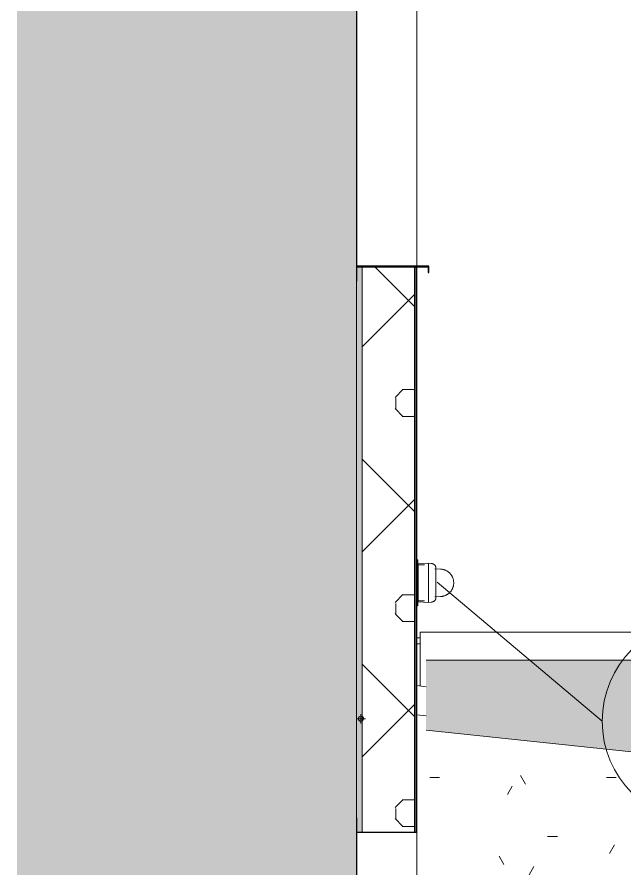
# Model space of a CAD drawing. Header units: millimetres. Extents: x -19993 to 479964, y -45352 to 20466.
# Drawn here: x 72668 to 74765, y 3343 to 6281 of the extents above; entities that cross this region are included whole.
import ezdxf

# ---------------------------------------------------------------- set-up
doc = ezdxf.new("R2010")
doc.units = ezdxf.units.MM
for name, color, linetype, lineweight in [('A-DETL-GENF', 92, 'Continuous', 9), ('A-DETL-THIN', 151, 'Continuous', 9), ('A-GLAZ', 151, 'Continuous', 9), ('A-ROOF', 132, 'Continuous', 9), ('A-ROOF-OTLN', 132, 'Continuous', 9), ('A-WALL', 113, 'Continuous', 9), ('A-WALL-PATT', 111, 'Continuous', 25), ('E-POWR-CNTR', 130, 'Continuous', 9), ('E-POWR-RISE', 130, 'Continuous', 9), ('E-SERT', 181, 'Continuous', 9), ('E-SERT-IDEN', 181, 'Continuous', 9)]:
    doc.layers.add(name, color=color, linetype=linetype, lineweight=lineweight)
pattern_1 = [(0, (65492.87, 0), (150, 86.6), [100, -200]), (60, (65592.87, 0), (0.0022, 173.20381), [100, -200]), (300, (65592.87, 0), (149.9978, -86.60381), [100, -200])]
pattern_2 = [(0, (157809.3, 0), (812.8, 203.2), [33.528, -576.072, 33.528, -576.072, -3251.2]), (0, (157809.3, 0), (812.8, 203.2), [-1219.2, 33.528, -1185.672, 33.528, -576.072, -1422.4]), (0, (157809.3, 0), (812.8, 203.2), [-3048, 33.528, -372.872, 33.528, -982.472]), (120, (158114.1, 101.6), (-582.37636, 602.30545), [33.528, -576.072, 33.528, -576.072, -3251.2]), (120, (158114.1, 101.6), (-582.37636, 602.30545), [-1219.2, 33.528, -1185.672, 33.528, -576.072, -1422.4]), (120, (158114.1, 101.6), (-582.37636, 602.30545), [-3048, 33.528, -372.872, 33.528, -982.472]), (240, (158215.7, 508), (-230.42364, -805.50545), [33.528, -576.072, 33.528, -576.072, -3251.2]), (240, (158215.7, 508), (-230.42364, -805.50545), [-1219.2, 33.528, -1185.672, 33.528, -576.072, -1422.4]), (240, (158215.7, 508), (-230.42364, -805.50545), [-3048, 33.528, -372.872, 33.528, -982.472])]
pattern_3 = [(45, (157809.3, 0), (0, 707.1054), []), (315, (157809.3, 0), (707.1054, 0), []), (270, (158116.67, 19.13), (353.543, -353.543), [38.278, -668.833]), (270, (158209.05, 19.13), (353.543, -353.543), [38.278, -668.833]), (0, (158142.45, 46.2), (353.543, 353.543), [38.278, -668.833]), (0, (158142.45, -46.2), (353.543, 353.543), [38.278, -668.833]), (45, (158116.67, 19.13), (0, 707.1054), [38.278, -461.721]), (45, (158182, -46.2), (0, 707.1054), [38.278, -461.721]), (315, (158182, 46.2), (707.1054, 0), [38.278, -461.721]), (315, (158116.67, -19.13), (707.1054, 0), [38.278, -461.721])]

# ---------------------------------------------------------------- blocks, each defined once
blk = doc.blocks.new('OKNO_1k_nadsvetlik - OKNO_1k_nadsvetlik_1200 x 1500-1969479-VB3-Z-Nový')
at = {"layer": 'A-GLAZ'}
h = blk.add_hatch(dxfattribs=at)
h.set_pattern_fill('FP_41', color=256, style=0, pattern_type=2)
h.set_pattern_definition(pattern_1)
h.paths.add_polyline_path([(-18478.2, 3470), (-18477.2, 3470), (-18478.2, 3519)])
at = {"layer": 'A-GLAZ', "lineweight": 25}
for p, q in [((-18477.2, 3470), (-18477.2, 3520)), ((-18477.2, 2020), (-18477.2, 2070))]:
    blk.add_line(p, q, dxfattribs=at)
at = {"layer": 'A-GLAZ'}
blk.add_line((-18477.2, 2072), (-18477.2, 3470), dxfattribs=at)
blk = doc.blocks.new('OKNO_1k_nadsvetlik - OKNO_1k_nadsvetlik_1200 x 1500-V13-VB3-Z-Nový')
at = {"layer": 'A-GLAZ'}
h = blk.add_hatch(dxfattribs=at)
h.set_pattern_fill('FP_41', color=256, style=0, pattern_type=2)
h.set_pattern_definition(pattern_1)
h.paths.add_polyline_path([(-18478.2, 5370), (-18477.2, 5370), (-18478.2, 5419)])
at = {"layer": 'A-GLAZ', "lineweight": 25}
for p, q in [((-18477.2, 6820), (-18477.2, 6870)), ((-18477.2, 5370), (-18477.2, 5420))]:
    blk.add_line(p, q, dxfattribs=at)
at = {"layer": 'A-GLAZ'}
blk.add_line((-18477.2, 5422), (-18477.2, 6820), dxfattribs=at)
blk = doc.blocks.new('DSP_Kamera_nastěnná - Refer to Catalog-1089615-VB3-Z-Nový')
at = {"layer": 'E-SERT', "color": 11}
for p, q in [((-18266.6, 4409.4), (-18269.8, 4409.4)), ((-18269.8, 4409.4), (-18269.8, 4250.6)), ((-18269.8, 4250.6), (-18269.8, 4409.4)), ((-18266.6, 4250.6), (-18266.6, 4409.4)), ((-18264.6, 4395.7), (-18266.6, 4393.7)), ((-18243.7, 4391.9), (-18266.6, 4391.9)), ((-18229.9, 4397.5), (-18264.6, 4395.7)), ((-18264.6, 4395.7), (-18264.6, 4264.3)), ((-18229.9, 4397.5), (-18229.9, 4262.5)), ((-18229, 4396.7), (-18229.9, 4396.7)), ((-18220.6, 4396.9), (-18229, 4397.5)), ((-18229, 4397.5), (-18229, 4262.5)), ((-18188, 4377.3), (-18207.2, 4378)), ((-18204.5, 4383), (-18204.5, 4277)), ((-18204.5, 4383), (-18204.5, 4378.8)), ((-18204.5, 4378.3), (-18204.5, 4352.9)), ((-18204.5, 4340.8), (-18204.5, 4319.2)), ((-18204.5, 4307.1), (-18204.5, 4281.7)), ((-18266.6, 4268.1), (-18243.7, 4268.1)), ((-18266.6, 4266.3), (-18264.6, 4264.3)), ((-18264.6, 4264.3), (-18229.9, 4262.5)), ((-18229.9, 4263.3), (-18229, 4263.3)), ((-18229, 4262.5), (-18220.6, 4263.1)), ((-18207.2, 4282), (-18188, 4282.7)), ((-18204.5, 4281.2), (-18204.5, 4277)), ((-18269.8, 4250.6), (-18266.6, 4250.6))]:
    blk.add_line(p, q, dxfattribs=at)
at = {"layer": 'E-SERT', "color": 11, "flags": 128}
for points in [[(-18220.6, 4396.9), (-18219.8, 4396.8), (-18219, 4396.7), (-18218.2, 4396.5), (-18217.4, 4396.4), (-18216.6, 4396.1), (-18215.8, 4395.9), (-18215, 4395.6), (-18214.3, 4395.3), (-18213.5, 4395), (-18212.8, 4394.6), (-18212.1, 4394.2), (-18211.4, 4393.8), (-18210.7, 4393.4), (-18210, 4392.9), (-18209.4, 4392.4), (-18208.7, 4391.9), (-18208.1, 4391.3), (-18207.6, 4390.8), (-18207, 4390.2), (-18207, 4390.1)], [(-18207, 4390.1), (-18206.7, 4389.8), (-18206.5, 4389.5), (-18206.2, 4389.2), (-18206, 4388.9), (-18205.8, 4388.5), (-18205.6, 4388.2), (-18205.4, 4387.8), (-18205.3, 4387.5), (-18205.1, 4387.1), (-18205, 4386.7), (-18204.9, 4386.4), (-18204.8, 4386), (-18204.7, 4385.6), (-18204.6, 4385.2), (-18204.5, 4384.8), (-18204.5, 4384.4), (-18204.5, 4384), (-18204.5, 4383.6), (-18204.5, 4383.5)], [(-18204.5, 4276.5), (-18204.5, 4276.5), (-18204.5, 4276.6), (-18204.5, 4276.9), (-18204.5, 4277.2), (-18204.5, 4277.5), (-18204.5, 4278), (-18204.5, 4278.6), (-18204.5, 4279.2), (-18204.5, 4279.9), (-18204.5, 4280.7), (-18204.5, 4281.6), (-18204.5, 4282.5), (-18204.5, 4283.5), (-18204.5, 4284.6), (-18204.5, 4285.8), (-18204.5, 4287.1), (-18204.5, 4288.4), (-18204.5, 4289.8), (-18204.5, 4291.2), (-18204.5, 4292.7), (-18204.5, 4294.3), (-18204.5, 4295.9), (-18204.5, 4297.6), (-18204.5, 4299.3), (-18204.5, 4301.1), (-18204.5, 4302.9), (-18204.5, 4304.8), (-18204.5, 4306.7), (-18204.5, 4308.6), (-18204.5, 4310.6), (-18204.5, 4312.6), (-18204.5, 4314.7), (-18204.5, 4316.7), (-18204.5, 4318.8), (-18204.5, 4320.9), (-18204.5, 4323), (-18204.5, 4325.1), (-18204.5, 4327.3), (-18204.5, 4329.4), (-18204.5, 4331.6), (-18204.5, 4333.7), (-18204.5, 4335.8), (-18204.5, 4338), (-18204.5, 4340.1), (-18204.5, 4342.2), (-18204.5, 4344.2), (-18204.5, 4346.3), (-18204.5, 4348.3), (-18204.5, 4350.3), (-18204.5, 4352.3), (-18204.5, 4354.2), (-18204.5, 4356.1), (-18204.5, 4357.9), (-18204.5, 4359.7), (-18204.5, 4361.5), (-18204.5, 4363.2), (-18204.5, 4364.9), (-18204.5, 4366.5), (-18204.5, 4368), (-18204.5, 4369.5), (-18204.5, 4370.9), (-18204.5, 4372.2), (-18204.5, 4373.5), (-18204.5, 4374.7), (-18204.5, 4375.9), (-18204.5, 4376.9), (-18204.5, 4377.9), (-18204.5, 4378.8), (-18204.5, 4379.7), (-18204.5, 4380.4), (-18204.5, 4381.1), (-18204.5, 4381.7), (-18204.5, 4382.2), (-18204.5, 4382.6), (-18204.5, 4383), (-18204.5, 4383.3), (-18204.5, 4383.4), (-18204.5, 4383.5), (-18204.5, 4383.5)], [(-18204.5, 4383.5), (-18204.5, 4383.5), (-18204.5, 4383.4), (-18204.5, 4383.1), (-18204.5, 4382.8), (-18204.5, 4382.5), (-18204.5, 4382), (-18204.5, 4381.4), (-18204.5, 4380.8), (-18204.5, 4380.1), (-18204.5, 4379.3), (-18204.5, 4378.4), (-18204.5, 4377.5), (-18204.5, 4376.5)], [(-18188, 4377.3), (-18186.1, 4377.2), (-18184.2, 4377), (-18182.3, 4376.7), (-18180.5, 4376.4), (-18178.6, 4376), (-18176.8, 4375.5), (-18175, 4375), (-18173.2, 4374.4), (-18171.5, 4373.7), (-18169.7, 4372.9), (-18168.1, 4372.1), (-18166.4, 4371.2), (-18164.8, 4370.2), (-18163.2, 4369.2), (-18161.7, 4368.1), (-18160.2, 4367), (-18158.7, 4365.8), (-18157.3, 4364.5), (-18156, 4363.2), (-18154.7, 4361.8), (-18153.4, 4360.4), (-18152.3, 4358.9), (-18151.1, 4357.4), (-18150.1, 4355.8), (-18149.1, 4354.2), (-18148.1, 4352.6), (-18147.3, 4350.9), (-18146.5, 4349.2), (-18145.8, 4347.5), (-18145.1, 4345.7), (-18144.5, 4343.9), (-18144, 4342.1), (-18143.6, 4340.3), (-18143.2, 4338.4), (-18142.9, 4336.6), (-18142.7, 4334.7), (-18142.5, 4332.8), (-18142.5, 4330.9), (-18142.5, 4330.2)], [(-18142.5, 4329.8), (-18142.5, 4327.9), (-18142.6, 4326.1), (-18142.8, 4324.2), (-18143.1, 4322.3), (-18143.4, 4320.5), (-18143.8, 4318.6), (-18144.3, 4316.8), (-18144.9, 4315), (-18145.5, 4313.2), (-18146.2, 4311.5), (-18147, 4309.8), (-18147.8, 4308.1), (-18148.7, 4306.4), (-18149.7, 4304.8), (-18150.7, 4303.2), (-18151.8, 4301.7), (-18153, 4300.2), (-18154.2, 4298.7), (-18155.4, 4297.4), (-18156.8, 4296), (-18158.1, 4294.7), (-18159.6, 4293.5), (-18161.1, 4292.3), (-18162.6, 4291.2), (-18164.1, 4290.2), (-18165.7, 4289.2), (-18167.4, 4288.3), (-18169.1, 4287.4), (-18170.8, 4286.6), (-18172.5, 4285.9), (-18174.3, 4285.2), (-18176.1, 4284.7), (-18177.9, 4284.2), (-18179.7, 4283.7), (-18181.6, 4283.4), (-18183.5, 4283.1), (-18185.3, 4282.9), (-18187.2, 4282.8), (-18188, 4282.7)], [(-18142.5, 4329.8), (-18142.5, 4329.8), (-18142.5, 4329.8), (-18142.5, 4329.8), (-18142.5, 4329.9), (-18142.5, 4329.9), (-18142.5, 4329.9), (-18142.5, 4329.9), (-18142.5, 4329.9), (-18142.5, 4329.9), (-18142.5, 4329.9), (-18142.5, 4329.9), (-18142.5, 4329.9), (-18142.5, 4329.9), (-18142.5, 4329.9), (-18142.5, 4329.9), (-18142.5, 4329.9), (-18142.5, 4329.9), (-18142.5, 4329.9), (-18142.5, 4329.9), (-18142.5, 4329.9), (-18142.5, 4329.9), (-18142.5, 4329.9), (-18142.5, 4330), (-18142.5, 4330), (-18142.5, 4330), (-18142.5, 4330), (-18142.5, 4330), (-18142.5, 4330), (-18142.5, 4330), (-18142.5, 4330), (-18142.5, 4330), (-18142.5, 4330), (-18142.5, 4330), (-18142.5, 4330), (-18142.5, 4330), (-18142.5, 4330), (-18142.5, 4330), (-18142.5, 4330.1), (-18142.5, 4330.1), (-18142.5, 4330.1), (-18142.5, 4330.1), (-18142.5, 4330.1), (-18142.5, 4330.1), (-18142.5, 4330.1), (-18142.5, 4330.1), (-18142.5, 4330.1), (-18142.5, 4330.1), (-18142.5, 4330.1), (-18142.5, 4330.1), (-18142.5, 4330.1), (-18142.5, 4330.1), (-18142.5, 4330.1), (-18142.5, 4330.1), (-18142.5, 4330.1), (-18142.5, 4330.1), (-18142.5, 4330.1), (-18142.5, 4330.1), (-18142.5, 4330.2), (-18142.5, 4330.2), (-18142.5, 4330.2), (-18142.5, 4330.2)], [(-18142.5, 4330.2), (-18142.5, 4330.2), (-18142.5, 4330.2), (-18142.5, 4330.2), (-18142.5, 4330.1), (-18142.5, 4330.1), (-18142.5, 4330.1), (-18142.5, 4330.1), (-18142.5, 4330.1), (-18142.5, 4330.1), (-18142.5, 4330.1), (-18142.5, 4330.1), (-18142.5, 4330.1), (-18142.5, 4330.1), (-18142.5, 4330.1), (-18142.5, 4330.1), (-18142.5, 4330.1), (-18142.5, 4330.1), (-18142.5, 4330.1), (-18142.5, 4330.1), (-18142.5, 4330.1), (-18142.5, 4330.1), (-18142.5, 4330.1), (-18142.5, 4330), (-18142.5, 4330), (-18142.5, 4330), (-18142.5, 4330), (-18142.5, 4330), (-18142.5, 4330), (-18142.5, 4330), (-18142.5, 4330), (-18142.5, 4330), (-18142.5, 4330), (-18142.5, 4330), (-18142.5, 4330), (-18142.5, 4330), (-18142.5, 4330), (-18142.5, 4330), (-18142.5, 4329.9), (-18142.5, 4329.9), (-18142.5, 4329.9), (-18142.5, 4329.9), (-18142.5, 4329.9), (-18142.5, 4329.9), (-18142.5, 4329.9), (-18142.5, 4329.9), (-18142.5, 4329.9), (-18142.5, 4329.9), (-18142.5, 4329.9), (-18142.5, 4329.9), (-18142.5, 4329.9), (-18142.5, 4329.9), (-18142.5, 4329.9), (-18142.5, 4329.9), (-18142.5, 4329.9), (-18142.5, 4329.9), (-18142.5, 4329.9), (-18142.5, 4329.9), (-18142.5, 4329.8), (-18142.5, 4329.8), (-18142.5, 4329.8), (-18142.5, 4329.8)], [(-18207, 4269.9), (-18207.5, 4269.3), (-18208.1, 4268.7), (-18208.7, 4268.1), (-18209.3, 4267.6), (-18210, 4267.1), (-18210.7, 4266.6), (-18211.3, 4266.2), (-18212, 4265.8), (-18212.8, 4265.4), (-18213.5, 4265), (-18214.2, 4264.7), (-18215, 4264.4), (-18215.8, 4264.1), (-18216.5, 4263.9), (-18217.3, 4263.7), (-18218.1, 4263.5), (-18218.9, 4263.3), (-18219.7, 4263.2), (-18220.5, 4263.1), (-18220.6, 4263.1)], [(-18204.5, 4276.5), (-18204.5, 4276.1), (-18204.5, 4275.7), (-18204.5, 4275.3), (-18204.6, 4274.9), (-18204.7, 4274.5), (-18204.7, 4274.1), (-18204.8, 4273.7), (-18205, 4273.4), (-18205.1, 4273), (-18205.2, 4272.6), (-18205.4, 4272.3), (-18205.6, 4271.9), (-18205.8, 4271.5), (-18206, 4271.2), (-18206.2, 4270.9), (-18206.4, 4270.6), (-18206.7, 4270.2), (-18206.9, 4269.9), (-18207, 4269.9)], [(-18204.5, 4283.1), (-18204.5, 4282.1), (-18204.5, 4281.2), (-18204.5, 4280.3), (-18204.5, 4279.6), (-18204.5, 4278.9), (-18204.5, 4278.3), (-18204.5, 4277.8), (-18204.5, 4277.4), (-18204.5, 4277), (-18204.5, 4276.7), (-18204.5, 4276.6), (-18204.5, 4276.5), (-18204.5, 4276.5)]]:
    blk.add_lwpolyline(points, dxfattribs=at)
blk = doc.blocks.new('Popiska zabezpečovací zařízení - Popiska okna_Bublina-1427579-VB3-Z-Nový')
at = {"layer": 'E-SERT-IDEN'}
blk.add_circle((-17280.1, 3852.7), 350, dxfattribs=at)

msp = doc.modelspace()

# ---------------------------------------------------------------- hatches: boundary and pattern name
at = {"layer": 'A-DETL-GENF'}
for points in [[(73532.4, 1230), (73838.3, 1230), (73838.3, 8210), (73493.3, 8210), (73493.3, 8060), (72667.7, 8060), (72667.7, 1230)], [(75270.7, 3696), (75270.7, 4063), (74078.8, 4063), (74078.8, 3821.3), (75261.8, 3696.9)]]:
    msp.add_hatch(color=9, dxfattribs=at).paths.add_polyline_path(points)
at = {"layer": 'A-WALL-PATT'}
h = msp.add_hatch(color=11, dxfattribs=at)
h.paths.add_polyline_path([(73858.3, 4220), (73858.3, 5420), (73838.3, 5420), (73838.3, 4220)])
h.paths.add_polyline_path([(73838.3, 6820), (73858.3, 6820), (73858.3, 8210), (73838.3, 8210), (73838.3, 6870)])
at = {"layer": 'A-WALL-PATT', "lineweight": 9}
h = msp.add_hatch(dxfattribs=at)
h.set_pattern_fill('FP_43', color=11, style=0, pattern_type=2)
h.set_pattern_definition(pattern_3)
h.paths.add_polyline_path([(73964.7, 4220), (74038.3, 4220), (74038.3, 5420), (73858.3, 5420), (73858.3, 4220)])
h.paths.add_polyline_path([(73858.3, 6820), (74038.3, 6820), (74038.3, 8210), (73858.3, 8210), (73858.3, 7210.6)])
at = {"layer": 'A-WALL-PATT'}
h = msp.add_hatch(color=11, dxfattribs=at)
h.paths.add_polyline_path([(73852.2, 1230), (73858.3, 1230), (73858.3, 2070), (73838.3, 2070), (73838.3, 1230)])
h.paths.add_polyline_path([(73838.3, 3470), (73858.3, 3470), (73858.3, 4220), (73838.3, 4220), (73838.3, 3520)])
at = {"layer": 'A-WALL-PATT', "lineweight": 9}
h = msp.add_hatch(dxfattribs=at)
h.set_pattern_fill('FP_43', color=11, style=0, pattern_type=2)
h.set_pattern_definition(pattern_3)
h.paths.add_polyline_path([(73964.7, 1230), (74038.3, 1230), (74038.3, 2070), (73858.3, 2070), (73858.3, 1230)])
h.paths.add_polyline_path([(74038.3, 3470), (74038.3, 4220), (73858.3, 4220), (73858.3, 3470), (73964.7, 3470)])
h = msp.add_hatch(dxfattribs=at)
h.set_pattern_fill('FP_42', color=11, style=0, pattern_type=2)
h.set_pattern_definition(pattern_2)
h.paths.add_polyline_path([(74058.7, 3974.2), (74058.7, 4120), (74046.3, 4120), (74046.3, 3975.7)])
h = msp.add_hatch(dxfattribs=at)
h.set_pattern_fill('FP_42', color=11, style=0, pattern_type=2)
h.set_pattern_definition(pattern_2)
h.paths.add_polyline_path([(74397.1, 1230), (75513.3, 1230), (75513.3, 3698.1), (75270.7, 3727.3), (75270.7, 3696), (74078.8, 3821.3), (74078.8, 3871), (74046.3, 3874.9), (74046.3, 2072), (74088.3, 2072), (74088.3, 2050), (74086.3, 2050), (74086.3, 2070), (74046.3, 2070), (74046.3, 1230)])

# ---------------------------------------------------------------- linework, layer by layer
at = {"layer": 'A-DETL-THIN'}
for p, q in [((73838.3, 1230), (73838.3, 8210)), ((75270.7, 4063), (74078.8, 4063)), ((74078.8, 3821.3), (75270.7, 3696))]:
    msp.add_line(p, q, dxfattribs=at)
at = {"layer": 'A-ROOF', "color": 11}
for p, q in [((74046.3, 4140), (74058.7, 4140)), ((74058.7, 4120), (74046.3, 4120)), ((74078.8, 3971.7), (74046.3, 3975.7)), ((74046.3, 3874.9), (74078.8, 3871))]:
    msp.add_line(p, q, dxfattribs=at)
at = {"layer": 'A-ROOF-OTLN', "color": 11}
for p in [(75453.9, 4159.8), (74058.7, 3974.2)]:
    msp.add_line(p, (74058.7, 4159.8), dxfattribs=at)
at = {"layer": 'A-WALL', "color": 11}
for p, q in [((74046.3, 6820), (74046.3, 5422)), ((74046.3, 3470), (74046.3, 2072))]:
    msp.add_line(p, q, dxfattribs=at)
at = {"layer": 'A-WALL', "lineweight": 25}
for p, q in [((74088.3, 5422), (73838.3, 5422)), ((73838.3, 5420), (74086.3, 5420)), ((74086.3, 5420), (74086.3, 5400)), ((74088.3, 5400), (74088.3, 5422)), ((74086.3, 5400), (74088.3, 5400))]:
    msp.add_line(p, q, dxfattribs=at)
at = {"layer": 'A-WALL', "color": 20, "lineweight": 25}
for p, q in [((74046.3, 5420), (73838.3, 5420)), ((74046.3, 3470), (74046.3, 5420)), ((73838.3, 3470), (74046.3, 3470))]:
    msp.add_line(p, q, dxfattribs=at)
at = {"layer": 'A-WALL', "color": 240}
for p, q in [((73858.3, 3470), (73858.3, 5420)), ((74038.3, 3470), (74038.3, 5420)), ((74043.3, 3470), (74043.3, 5420))]:
    msp.add_line(p, q, dxfattribs=at)
at = {"layer": 'E-POWR-CNTR'}
for p, q in [((73838.3, 3861), (73869.9, 3861)), ((73853.9, 3845), (73853.9, 3877))]:
    msp.add_line(p, q, dxfattribs=at)
at = {"layer": 'E-POWR-RISE'}
for radius, start, end in [(8.97, 0, 180), (8.96, 180, 0)]:
    msp.add_arc((73853.9, 3861), radius, start, end, dxfattribs=at)
at = {"layer": 'E-SERT-IDEN'}
msp.add_line((74117.2, 4331.9), (74686.3, 3852.7), dxfattribs=at)

# ---------------------------------------------------------------- block references
at = {"layer": 'A-GLAZ'}
for name in ['OKNO_1k_nadsvetlik - OKNO_1k_nadsvetlik_1200 x 1500-V13-VB3-Z-Nový', 'OKNO_1k_nadsvetlik - OKNO_1k_nadsvetlik_1200 x 1500-1969479-VB3-Z-Nový']:
    msp.add_blockref(name, (92316.4, 0), dxfattribs=at)
at = {"layer": 'E-SERT', "color": 11}
msp.add_blockref('DSP_Kamera_nastěnná - Refer to Catalog-1089615-VB3-Z-Nový', (92316.4, 0), dxfattribs=at)
at = {"layer": 'E-SERT-IDEN'}
msp.add_blockref('Popiska zabezpečovací zařízení - Popiska okna_Bublina-1427579-VB3-Z-Nový', (92316.4, 0), dxfattribs=at)

doc.saveas('drawing.dxf')
